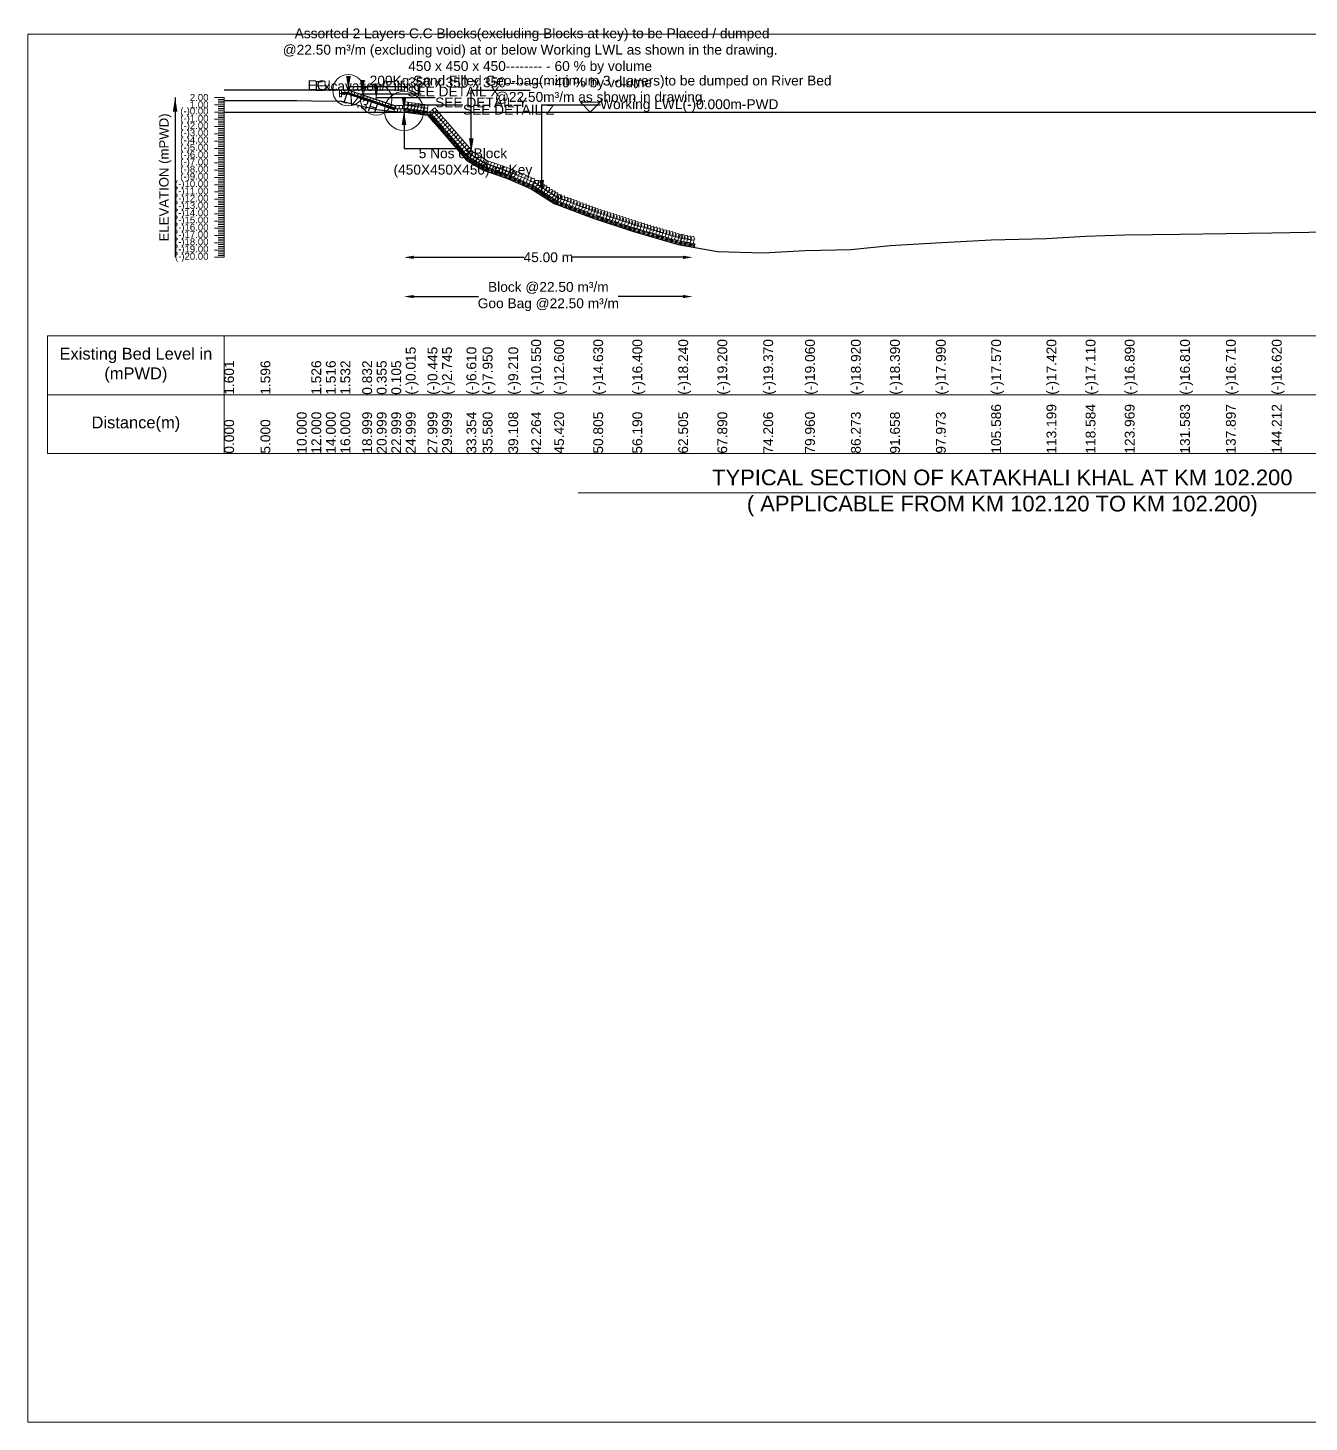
# Model space of a CAD drawing. Header units: inches. Extents: x 89000 to 845000, y -7071 to 31.
# Drawn here: x 640000 to 646526, y -7071 to 31 of the extents above; entities that cross this region are included whole.
import ezdxf

# ---------------------------------------------------------------- set-up
doc = ezdxf.new("R2010")
doc.units = ezdxf.units.IN
doc.header["$LTSCALE"] = 7
doc.header["$MEASUREMENT"] = 0
for name, color, linetype, lineweight in [('Cross section Data Border', 7, 'Continuous', 9), ('Cross Section Labels', 7, 'Continuous', 9), ('Existing_Bed_Level for Xsection', 7, 'Continuous', 25), ('Long Section Labels', 7, 'Continuous', 9)]:
    doc.layers.add(name, color=color, linetype=linetype, lineweight=lineweight)
doc.styles.get("Standard").update_dxf_attribs({"font": 'arial.ttf'})
doc.dimstyles.new('Appron Lebeling Style', dxfattribs={"dimtxt": 50, "dimasz": 50, "dimexe": 0.18, "dimexo": 0.0625, "dimgap": 0.09, "dimtad": 0, "dimtih": 1, "dimtoh": 1, "dimdec": 4, "dimzin": 0, "dimdsep": 46, "dimtxsty": 'Standard', "dimcen": 0.09, "dimse1": 1, "dimse2": 1, "dimadec": 0, "dimazin": 0, "dimtfac": 1, "dimtdec": 4, "dimtofl": 0, "dimtmove": 0, "dimatfit": 3, "dimfxl": 1, "dimtolj": 1, "dimtzin": 0, "dimarcsym": 0})
doc.dimstyles.get("Standard").update_dxf_attribs({"dimtxt": 0.18, "dimasz": 0.18, "dimexe": 0.18, "dimexo": 0.0625, "dimgap": 0.09, "dimtad": 0, "dimtih": 1, "dimtoh": 1, "dimdec": 4, "dimzin": 0, "dimdsep": 46, "dimtxsty": 'Standard', "dimcen": 0.09, "dimadec": 0, "dimazin": 0, "dimtfac": 1, "dimtdec": 4, "dimtofl": 0, "dimtmove": 0, "dimatfit": 3, "dimfxl": 1, "dimtolj": 1, "dimtzin": 0, "dimarcsym": 0})

# ---------------------------------------------------------------- blocks, each defined once
blk = doc.blocks.new('*D333')
at = {"layer": 'Cross Section Labels', "color": 0, "lineweight": -2, "transparency": 16777216}
for p, q in [((641965.7, -1137.3), (642527.3, -1137.3)), ((643336.1, -1137.3), (642774.5, -1137.3))]:
    blk.add_line(p, q, dxfattribs=at)
at = {"layer": 'Cross Section Labels', "color": 0, "transparency": 16777216}
for points in [[(641965.7, -1129), (641965.7, -1145.6), (641915.7, -1137.3)], [(643336.1, -1129), (643336.1, -1145.6), (643386.1, -1137.3)]]:
    blk.add_solid(points, dxfattribs=at)
at = {"layer": 'Defpoints', "color": 0, "transparency": 16777216}
for p in [(641915.7, -397.3), (643386.1, -1085.3), (643386.1, -1137.3)]:
    blk.add_point(p, dxfattribs=at)
at = {"layer": 'Cross Section Labels', "color": 0, "transparency": 16777216, "insert": (642650.9, -1137.3), "char_height": 50, "attachment_point": 5}
blk.add_mtext('\\A1;45.00 m', dxfattribs=at)
blk = doc.blocks.new('*D334')
at = {"layer": 'Cross Section Labels', "color": 0, "lineweight": -2, "transparency": 16777216}
for p, q in [((641965.7, -1337.3), (642295.3, -1337.3)), ((643336.1, -1337.3), (643006.5, -1337.3))]:
    blk.add_line(p, q, dxfattribs=at)
at = {"layer": 'Cross Section Labels', "color": 0, "transparency": 16777216}
for points in [[(641965.7, -1329), (641965.7, -1345.6), (641915.7, -1337.3)], [(643336.1, -1329), (643336.1, -1345.6), (643386.1, -1337.3)]]:
    blk.add_solid(points, dxfattribs=at)
at = {"layer": 'Defpoints', "color": 0, "transparency": 16777216}
for p in [(641915.7, -397.3), (643386.1, -1085.3), (643386.1, -1337.3)]:
    blk.add_point(p, dxfattribs=at)
at = {"layer": 'Cross Section Labels', "color": 0, "transparency": 16777216, "insert": (642650.9, -1337.3), "char_height": 50, "attachment_point": 5}
blk.add_mtext('\\A1;Block @22.50 m³/m ^JGoo Bag @22.50 m³/m ', dxfattribs=at)

msp = doc.modelspace()

# ---------------------------------------------------------------- linework, layer by layer
at = {"layer": 'Cross section Data Border'}
msp.add_lwpolyline([(640100, -1537.31), (649026.0737, -1537.31), (649026.0737, -2137.31), (640100, -2137.31)], close=True, dxfattribs=at)
for points in [[(641000, -1537.31), (641000, -2137.31)], [(640100, -1837.31), (649026.0737, -1837.31)]]:
    msp.add_lwpolyline(points, dxfattribs=at)
at = {"layer": 'Cross Section Labels'}
for points in [[(640000, 0), (650000, 0), (650000, -7071), (640000, -7071)], [(642864.72498, -397.31), (642914.72498, -347.31), (642814.72498, -347.31)]]:
    msp.add_lwpolyline(points, close=True, dxfattribs=at)
msp.add_lwpolyline([(642803.03685, -2337.31), (644963.03685, -2337.31), (647123.03685, -2337.31)], dxfattribs=at)
for centre, radius in [((641632.67498, -286.31), 80), ((641774.19998, -333.485), 80), ((641915.72498, -391.76), 100)]:
    msp.add_circle(centre, radius, dxfattribs=at)
at = {"layer": 'Existing_Bed_Level for Xsection'}
for points in [[(641915.72498, -286.31), (641000, -286.31)], [(641000, -338.073), (641184.99495, -338.258), (641369.98989, -338.258), (641443.98787, -340.848), (641517.98585, -341.218), (641591.98383, -340.626), (641702.98079, -366.526), (641776.97877, -384.175), (641850.97675, -393.425), (641924.97473, -397.865), (642035.9717, -413.775), (642109.96967, -498.875), (642234.09491, -641.88), (642316.45034, -691.46), (642447.01045, -738.08), (642563.75679, -787.66), (642680.53901, -863.51), (642879.79007, -938.62), (643079.04113, -1004.11), (643312.67987, -1072.19), (643511.92824, -1107.71), (643745.62773, -1114), (643958.50479, -1102.53), (644192.10381, -1097.35), (644391.35461, -1077.74), (644625.00679, -1062.94), (644906.67465, -1047.4), (645188.35808, -1041.85), (645387.609, -1030.38), (645586.85994, -1022.24), (645868.55632, -1019.28), (646102.17648, -1015.58), (646335.83067, -1012.25), (646617.49922, -1006.7)], [(641874.09998, -366.785), (641634.38383, -286.87962), (641632.67498, -286.31), (641630.8737, -286.31), (641597.5737, -286.31)], [(641597.5737, -297.41), (641630.8737, -297.41), (641874.09998, -378.48543)], [(641597.5737, -301.11), (641630.27327, -301.11), (641868.92327, -380.66)], [(641597.5737, -304.81), (641629.67284, -304.81), (641865.77498, -383.51071)], [(641000, -397.31), (648926.0737, -397.31)]]:
    msp.add_lwpolyline(points, dxfattribs=at)
at = {"layer": 'Long Section Labels'}
for points in [[(641000, -323.31), (640950, -323.31)], [(641000, -332.56), (640970, -332.56)], [(641000, -341.81), (640970, -341.81)], [(641000, -351.06), (640970, -351.06)], [(641000, -1137.31), (641000, -1100.31), (641000, -1063.31), (641000, -1026.31), (641000, -989.31), (641000, -952.31), (641000, -915.31), (641000, -878.31), (641000, -841.31), (641000, -804.31), (641000, -767.31), (641000, -730.31), (641000, -693.31), (641000, -656.31), (641000, -619.31), (641000, -582.31), (641000, -545.31), (641000, -508.31), (641000, -471.31), (641000, -434.31), (641000, -397.31), (641000, -360.31), (641000, -323.31)], [(641000, -360.31), (640950, -360.31)], [(641000, -397.31), (640950, -397.31)], [(641000, -369.56), (640970, -369.56)], [(641000, -378.81), (640970, -378.81)], [(641000, -388.06), (640970, -388.06)], [(641000, -406.56), (640970, -406.56)], [(641000, -415.81), (640970, -415.81)], [(641000, -425.06), (640970, -425.06)], [(641000, -434.31), (640950, -434.31)], [(641000, -471.31), (640950, -471.31)], [(641000, -443.56), (640970, -443.56)], [(641000, -452.81), (640970, -452.81)], [(641000, -462.06), (640970, -462.06)], [(641000, -480.56), (640970, -480.56)], [(641000, -489.81), (640970, -489.81)], [(641000, -508.31), (640950, -508.31)], [(641000, -545.31), (640950, -545.31)], [(641000, -499.06), (640970, -499.06)], [(641000, -517.56), (640970, -517.56)], [(641000, -526.81), (640970, -526.81)], [(641000, -536.06), (640970, -536.06)], [(641000, -554.56), (640970, -554.56)], [(641000, -563.81), (640970, -563.81)], [(641000, -582.31), (640950, -582.31)], [(641000, -619.31), (640950, -619.31)], [(641000, -573.06), (640970, -573.06)], [(641000, -591.56), (640970, -591.56)], [(641000, -600.81), (640970, -600.81)], [(641000, -610.06), (640970, -610.06)], [(641000, -628.56), (640970, -628.56)], [(641000, -637.81), (640970, -637.81)], [(641000, -656.31), (640950, -656.31)], [(641000, -693.31), (640950, -693.31)], [(641000, -647.06), (640970, -647.06)], [(641000, -665.56), (640970, -665.56)], [(641000, -674.81), (640970, -674.81)], [(641000, -684.06), (640970, -684.06)], [(641000, -702.56), (640970, -702.56)], [(641000, -730.31), (640950, -730.31)], [(641000, -767.31), (640950, -767.31)], [(641000, -711.81), (640970, -711.81)], [(641000, -721.06), (640970, -721.06)], [(641000, -739.56), (640970, -739.56)], [(641000, -748.81), (640970, -748.81)], [(641000, -758.06), (640970, -758.06)], [(641000, -776.56), (640970, -776.56)], [(641000, -804.31), (640950, -804.31)], [(641000, -841.31), (640950, -841.31)], [(641000, -785.81), (640970, -785.81)], [(641000, -795.06), (640970, -795.06)], [(641000, -813.56), (640970, -813.56)], [(641000, -822.81), (640970, -822.81)], [(641000, -832.06), (640970, -832.06)], [(641000, -850.56), (640970, -850.56)], [(641000, -878.31), (640950, -878.31)], [(641000, -915.31), (640950, -915.31)], [(641000, -859.81), (640970, -859.81)], [(641000, -869.06), (640970, -869.06)], [(641000, -887.56), (640970, -887.56)], [(641000, -896.81), (640970, -896.81)], [(641000, -906.06), (640970, -906.06)], [(641000, -952.31), (640950, -952.31)], [(641000, -989.31), (640950, -989.31)], [(641000, -924.56), (640970, -924.56)], [(641000, -933.81), (640970, -933.81)], [(641000, -943.06), (640970, -943.06)], [(641000, -961.56), (640970, -961.56)], [(641000, -970.81), (640970, -970.81)], [(641000, -980.06), (640970, -980.06)], [(641000, -1026.31), (640950, -1026.31)], [(641000, -1063.31), (640950, -1063.31)], [(641000, -998.56), (640970, -998.56)], [(641000, -1007.81), (640970, -1007.81)], [(641000, -1017.06), (640970, -1017.06)], [(641000, -1035.56), (640970, -1035.56)], [(641000, -1044.81), (640970, -1044.81)], [(641000, -1054.06), (640970, -1054.06)], [(641000, -1100.31), (640950, -1100.31)], [(641000, -1072.56), (640970, -1072.56)], [(641000, -1081.81), (640970, -1081.81)], [(641000, -1091.06), (640970, -1091.06)], [(641000, -1109.56), (640970, -1109.56)], [(641000, -1118.81), (640970, -1118.81)], [(641000, -1128.06), (640970, -1128.06)], [(641000, -1137.31), (640950, -1137.31)]]:
    msp.add_lwpolyline(points, dxfattribs=at)
for points in [[(641597.5737, -286.31), (641586.4737, -286.31), (641586.4737, -302.96), (641597.5737, -302.96)], [(641597.5737, -302.96), (641586.4737, -302.96), (641586.4737, -319.61), (641597.5737, -319.61)], [(641614.2237, -286.31), (641597.5737, -286.31), (641597.5737, -297.41), (641614.2237, -297.41)], [(641630.8737, -286.31), (641614.2237, -286.31), (641614.2237, -297.41), (641630.8737, -297.41)], [(641650.1794, -292.14481), (641634.38383, -286.87962), (641630.8737, -297.41), (641646.66928, -302.67519)], [(641665.97498, -297.41), (641650.1794, -292.14481), (641646.66928, -302.67519), (641662.46485, -307.94038)], [(641681.77056, -302.67519), (641665.97498, -297.41), (641662.46485, -307.94038), (641678.26043, -313.20558)], [(641697.56614, -307.94038), (641681.77056, -302.67519), (641678.26043, -313.20558), (641694.05601, -318.47077)], [(641713.36171, -313.20558), (641697.56614, -307.94038), (641694.05601, -318.47077), (641709.85158, -323.73596)], [(641729.15729, -318.47077), (641713.36171, -313.20558), (641709.85158, -323.73596), (641725.64716, -329.00115)], [(641744.95287, -323.73596), (641729.15729, -318.47077), (641725.64716, -329.00115), (641741.44274, -334.26635)], [(641760.74844, -329.00115), (641744.95287, -323.73596), (641741.44274, -334.26635), (641757.23831, -339.53154)], [(641776.54402, -334.26635), (641760.74844, -329.00115), (641757.23831, -339.53154), (641773.03389, -344.79673)], [(641792.3396, -339.53154), (641776.54402, -334.26635), (641773.03389, -344.79673), (641788.82947, -350.06192)], [(641808.13517, -344.79673), (641792.3396, -339.53154), (641788.82947, -350.06192), (641804.62505, -355.32712)], [(641823.93075, -350.06192), (641808.13517, -344.79673), (641804.62505, -355.32712), (641820.42062, -360.59231)], [(641839.72633, -355.32712), (641823.93075, -350.06192), (641820.42062, -360.59231), (641836.2162, -365.8575)], [(641935.46976, -346.23089), (641918.84965, -345.23366), (641917.85241, -361.85377), (641934.47252, -362.851)], [(641956.16744, -349.63287), (641939.68589, -347.27045), (641937.32347, -363.752), (641953.80502, -366.11442)], [(641972.64899, -351.99529), (641956.16744, -349.63287), (641953.80502, -366.11442), (641970.28657, -368.47684)], [(641989.13054, -354.35771), (641972.64899, -351.99529), (641970.28657, -368.47684), (641986.76812, -370.83926)], [(642005.61209, -356.72013), (641989.13054, -354.35771), (641986.76812, -370.83926), (642003.24967, -373.20168)], [(641855.5219, -360.59231), (641839.72633, -355.32712), (641836.2162, -365.8575), (641852.01178, -371.12269)], [(641871.31748, -365.8575), (641855.5219, -360.59231), (641852.01178, -371.12269), (641867.80735, -376.38788)], [(641882.42498, -380.66), (641865.77498, -380.66), (641865.77498, -397.31), (641882.42498, -397.31)], [(641890.74998, -364.01), (641874.09998, -364.01), (641874.09998, -380.66), (641890.74998, -380.66)], [(641899.07498, -380.66), (641882.42498, -380.66), (641882.42498, -397.31), (641899.07498, -397.31)], [(641907.39998, -364.01), (641890.74998, -364.01), (641890.74998, -380.66), (641907.39998, -380.66)], [(641915.72498, -380.66), (641899.07498, -380.66), (641899.07498, -397.31), (641915.72498, -397.31)], [(641936.19518, -365.39913), (641920.40055, -360.13111), (641915.13252, -375.92574), (641930.92716, -381.19377)], [(641955.31201, -368.79575), (641940.0048, -362.24502), (641933.45407, -377.55222), (641948.76127, -384.10295)], [(641971.79355, -371.15817), (641956.48635, -364.60744), (641949.93562, -379.91464), (641965.24282, -386.46537)], [(641988.2751, -373.52059), (641972.9679, -366.96986), (641966.41717, -382.27706), (641981.72437, -388.82779)], [(642004.75665, -375.88301), (641989.44945, -369.33228), (641982.89872, -384.63948), (641998.20592, -391.19021)], [(642021.2382, -378.24543), (642005.931, -371.6947), (641999.38027, -387.0019), (642014.68747, -393.55263)], [(642022.09364, -359.08255), (642005.61209, -356.72013), (642003.24967, -373.20168), (642019.73122, -375.5641)], [(642037.71975, -380.60785), (642022.41255, -374.05712), (642015.86182, -389.36432), (642031.16902, -395.91505)], [(642038.57519, -361.44497), (642022.09364, -359.08255), (642019.73122, -375.5641), (642036.21277, -377.92652)], [(642069.90675, -402.38808), (642062.6087, -387.42275), (642047.64338, -394.7208), (642054.94142, -409.68613)], [(642080.83196, -414.95241), (642073.53391, -399.98708), (642058.56858, -407.28513), (642065.86663, -422.25046)], [(642083.08416, -388.4488), (642072.15896, -375.88447), (642059.59463, -386.80967), (642070.51983, -399.374)], [(642091.75716, -427.51674), (642084.45911, -412.55141), (642069.49379, -419.84946), (642076.79184, -434.81479)], [(642094.00937, -401.01313), (642083.08416, -388.4488), (642070.51983, -399.374), (642081.44504, -411.93833)], [(642102.68237, -440.08107), (642095.38432, -425.11574), (642080.41899, -432.41379), (642087.71704, -447.37912)], [(642104.93457, -413.57746), (642094.00937, -401.01313), (642081.44504, -411.93833), (642092.37024, -424.50266)], [(642115.85978, -426.14179), (642104.93457, -413.57746), (642092.37024, -424.50266), (642103.29545, -437.06699)], [(642126.78498, -438.70612), (642115.85978, -426.14179), (642103.29545, -437.06699), (642114.22065, -449.63132)], [(642113.60757, -452.6454), (642106.30952, -437.68007), (642091.3442, -444.97812), (642098.64225, -459.94345)], [(642124.53278, -465.20973), (642117.23473, -450.2444), (642102.2694, -457.54245), (642109.56745, -472.50778)], [(642135.45798, -477.77406), (642128.15994, -462.80873), (642113.19461, -470.10678), (642120.49266, -485.07211)], [(642137.71019, -451.27045), (642126.78498, -438.70612), (642114.22065, -449.63132), (642125.14586, -462.19565)], [(642146.39078, -490.37083), (642139.10607, -475.39901), (642124.13424, -482.68372), (642131.41896, -497.65555)], [(642148.63539, -463.83478), (642137.71019, -451.27045), (642125.14586, -462.19565), (642136.07106, -474.75998)], [(642157.30479, -502.94489), (642150.02008, -487.97307), (642135.04825, -495.25778), (642142.33297, -510.2296)], [(642159.5806, -476.44329), (642148.66659, -463.86924), (642136.09254, -474.78324), (642147.00655, -487.3573)], [(642170.49461, -489.01735), (642159.5806, -476.44329), (642147.00655, -487.3573), (642157.92055, -499.93136)], [(642181.40862, -501.59141), (642170.49461, -489.01735), (642157.92055, -499.93136), (642168.83456, -512.50542)], [(642168.2188, -515.51895), (642160.93408, -500.54712), (642145.96226, -507.83184), (642153.24698, -522.80366)], [(642179.13281, -528.093), (642171.84809, -513.12118), (642156.87627, -520.4059), (642164.16098, -535.37772)], [(642190.04681, -540.66706), (642182.7621, -525.69524), (642167.79028, -532.97995), (642175.07499, -547.95177)], [(642192.32263, -514.16547), (642181.40862, -501.59141), (642168.83456, -512.50542), (642179.74857, -525.07947)], [(642200.96082, -553.24112), (642193.67611, -538.2693), (642178.70429, -545.55401), (642185.989, -560.52583)], [(642203.23664, -526.73952), (642192.32263, -514.16547), (642179.74857, -525.07947), (642190.66258, -537.65353)], [(642211.87483, -565.81518), (642204.59012, -550.84335), (642189.6183, -558.12807), (642196.90301, -573.09989)], [(642214.15065, -539.31358), (642203.23664, -526.73952), (642190.66258, -537.65353), (642201.57659, -550.22759)], [(642222.78884, -578.38923), (642215.50413, -563.41741), (642200.5323, -570.70212), (642207.81702, -585.67395)], [(642225.06465, -551.88764), (642214.15065, -539.31358), (642201.57659, -550.22759), (642212.4906, -562.80165)], [(642235.97866, -564.46169), (642225.06465, -551.88764), (642212.4906, -562.80165), (642223.40461, -575.3757)], [(642246.89267, -577.03575), (642235.97866, -564.46169), (642223.40461, -575.3757), (642234.31861, -587.94976)], [(642233.70285, -590.96329), (642226.41813, -575.99147), (642211.44631, -583.27618), (642218.73103, -598.248)], [(642244.61686, -603.53735), (642237.33214, -588.56553), (642222.36032, -595.85024), (642229.64504, -610.82206)], [(642255.53087, -616.1114), (642248.24615, -601.13958), (642233.27433, -608.4243), (642240.55904, -623.39612)], [(642257.80668, -589.60981), (642246.89267, -577.03575), (642234.31861, -587.94976), (642245.23262, -600.52382)], [(642260.78668, -619.33747), (642249.23326, -607.34826), (642237.24405, -618.90168), (642248.79747, -630.89088)], [(642268.72069, -602.18387), (642257.80668, -589.60981), (642245.23262, -600.52382), (642256.14663, -613.09788)], [(642269.02898, -602.01661), (642254.76448, -593.42903), (642246.1769, -607.69353), (642260.4414, -616.28111)], [(642275.05118, -627.92505), (642263.49776, -615.93584), (642251.50855, -627.48926), (642263.06197, -639.47846)], [(642283.29348, -610.60419), (642269.02898, -602.01661), (642260.4414, -616.28111), (642274.7059, -624.86869)], [(642289.31568, -636.51263), (642277.76226, -624.52342), (642265.77305, -636.07684), (642277.32647, -648.06604)], [(642297.55798, -619.19177), (642283.29348, -610.60419), (642274.7059, -624.86869), (642288.9704, -633.45627)], [(642303.58018, -645.10021), (642292.02676, -633.111), (642280.03755, -644.66442), (642291.59097, -656.65362)], [(642311.82248, -627.77935), (642297.55798, -619.19177), (642288.9704, -633.45627), (642303.2349, -642.04385)], [(642326.08699, -636.36693), (642311.82248, -627.77935), (642303.2349, -642.04385), (642317.4994, -650.63143)], [(642340.35149, -644.95451), (642326.08699, -636.36693), (642317.4994, -650.63143), (642331.7639, -659.21901)], [(642317.84468, -653.68779), (642306.29126, -641.69858), (642294.30205, -653.252), (642305.85547, -665.2412)], [(642332.10918, -662.27537), (642320.55576, -650.28616), (642308.56655, -661.83958), (642320.11997, -673.82879)], [(642341.71285, -665.3554), (642328.01786, -655.88598), (642318.54845, -669.58097), (642332.24343, -679.05039)], [(642346.36944, -646.74723), (642330.68911, -641.14815), (642325.09002, -656.82848), (642340.77035, -662.42756)], [(642357.39318, -670.95448), (642343.69819, -661.48507), (642334.22878, -675.18006), (642347.92376, -684.64947)], [(642362.04977, -652.34632), (642346.36944, -646.74723), (642340.77035, -662.42756), (642356.45068, -668.02665)], [(642373.07351, -676.55357), (642359.37852, -667.08415), (642349.90911, -680.77914), (642363.60409, -690.24855)], [(642377.7301, -657.9454), (642362.04977, -652.34632), (642356.45068, -668.02665), (642372.13101, -673.62573)], [(642388.75384, -682.15265), (642375.05885, -672.68324), (642365.58944, -686.37822), (642379.28442, -695.84764)], [(642393.41043, -663.54448), (642377.7301, -657.9454), (642372.13101, -673.62573), (642387.81134, -679.22481)], [(642404.43417, -687.75174), (642390.73918, -678.28232), (642381.26977, -691.97731), (642394.96475, -701.44672)], [(642409.09076, -669.14357), (642393.41043, -663.54448), (642387.81134, -679.22481), (642403.49168, -684.8239)], [(642420.1145, -693.35082), (642406.41951, -683.8814), (642396.9501, -697.57639), (642410.64508, -707.04581)], [(642424.77109, -674.74265), (642409.09076, -669.14357), (642403.49168, -684.8239), (642419.17201, -690.42298)], [(642435.79483, -698.9499), (642422.09984, -689.48049), (642412.63043, -703.17548), (642426.32541, -712.64489)], [(642440.45142, -680.34174), (642424.77109, -674.74265), (642419.17201, -690.42298), (642434.85234, -696.02207)], [(642451.47516, -704.54899), (642437.78017, -695.07957), (642428.31076, -708.77456), (642442.00574, -718.24397)], [(642456.13175, -685.94082), (642440.45142, -680.34174), (642434.85234, -696.02207), (642450.53267, -701.62115)], [(642467.15549, -710.14807), (642453.4605, -700.67866), (642443.99109, -714.37364), (642457.68608, -723.84306)], [(642471.81208, -691.5399), (642456.13175, -685.94082), (642450.53267, -701.62115), (642466.213, -707.22023)], [(642484.083, -717.88496), (642470.96647, -707.62927), (642460.71078, -720.7458), (642473.8273, -731.00149)], [(642489.82205, -699.58166), (642474.49679, -693.0733), (642467.98843, -708.39857), (642483.3137, -714.90693)], [(642505.14732, -706.09002), (642489.82205, -699.58166), (642483.3137, -714.90693), (642498.63896, -721.41528)], [(642520.47259, -712.59837), (642505.14732, -706.09002), (642498.63896, -721.41528), (642513.96423, -727.92364)], [(642498.63896, -721.41528), (642483.3137, -714.90693), (642476.80534, -730.23219), (642492.13061, -736.74055)], [(642513.96423, -727.92364), (642498.63896, -721.41528), (642492.13061, -736.74055), (642507.45588, -743.2489)], [(642529.2895, -734.43199), (642513.96423, -727.92364), (642507.45588, -743.2489), (642522.78114, -749.75726)], [(642535.79785, -719.10673), (642520.47259, -712.59837), (642513.96423, -727.92364), (642529.2895, -734.43199)], [(642544.61477, -740.94035), (642529.2895, -734.43199), (642522.78114, -749.75726), (642538.10641, -756.26562)], [(642551.12312, -725.61508), (642535.79785, -719.10673), (642529.2895, -734.43199), (642544.61477, -740.94035)], [(642559.94003, -747.4487), (642544.61477, -740.94035), (642538.10641, -756.26562), (642553.43168, -762.77397)], [(642566.44839, -732.12344), (642551.12312, -725.61508), (642544.61477, -740.94035), (642559.94003, -747.4487)], [(642575.2653, -753.95706), (642559.94003, -747.4487), (642553.43168, -762.77397), (642568.75694, -769.28233)], [(642578.1124, -733.76835), (642561.58495, -735.78469), (642563.60128, -752.31215), (642580.12874, -750.29581)], [(642594.90275, -765.53476), (642580.93947, -756.46562), (642571.87033, -770.4289), (642585.83361, -779.49804)], [(642601.21019, -746.14646), (642584.58359, -745.26404), (642583.70117, -761.89064), (642600.32777, -762.77306)], [(642608.86603, -774.60391), (642594.90275, -765.53476), (642585.83361, -779.49804), (642599.79688, -788.56718)], [(642615.17347, -755.21561), (642598.54687, -754.33318), (642597.66445, -770.95978), (642614.29105, -771.84221)], [(642622.82931, -783.67305), (642608.86603, -774.60391), (642599.79688, -788.56718), (642613.76016, -797.63633)], [(642629.13675, -764.28475), (642612.51015, -763.40233), (642611.62773, -780.02893), (642628.25433, -780.91135)], [(642643.10003, -773.35389), (642626.47343, -772.47147), (642625.591, -789.09807), (642642.2176, -789.98049)], [(642636.79258, -792.74219), (642622.82931, -783.67305), (642613.76016, -797.63633), (642627.72344, -806.70547)], [(642650.75586, -801.81133), (642636.79258, -792.74219), (642627.72344, -806.70547), (642641.68672, -815.77461)], [(642657.06331, -782.42304), (642640.43671, -781.54061), (642639.55428, -798.16721), (642656.18088, -799.04964)], [(642664.71914, -810.88048), (642650.75586, -801.81133), (642641.68672, -815.77461), (642655.65, -824.84376)], [(642671.02659, -791.49218), (642654.39999, -790.60975), (642653.51756, -807.23635), (642670.14416, -808.11878)], [(642678.68242, -819.94962), (642664.71914, -810.88048), (642655.65, -824.84376), (642669.61328, -833.9129)], [(642684.98986, -800.56132), (642668.36326, -799.6789), (642667.48084, -816.3055), (642684.10744, -817.18792)], [(642692.6457, -829.01876), (642678.68242, -819.94962), (642669.61328, -833.9129), (642683.57655, -842.98204)], [(642698.95314, -809.63047), (642682.32654, -808.74804), (642681.44412, -825.37464), (642698.07072, -826.25707)], [(642706.60898, -838.08791), (642692.6457, -829.01876), (642683.57655, -842.98204), (642697.53983, -852.05119)], [(642716.14859, -838.97355), (642700.56878, -833.10056), (642694.69579, -848.68037), (642710.2756, -854.55336)], [(642712.91642, -818.69961), (642696.28982, -817.81718), (642695.4074, -834.44378), (642712.034, -835.32621)], [(642718.16353, -818.68488), (642701.73291, -821.37879), (642704.42682, -837.80941), (642720.85744, -835.1155)], [(642731.7284, -844.84654), (642716.14859, -838.97355), (642710.2756, -854.55336), (642725.85541, -860.42635)], [(642733.74335, -824.55787), (642717.31272, -827.25178), (642720.00663, -843.6824), (642736.43725, -840.98849)], [(642747.30821, -850.71953), (642731.7284, -844.84654), (642725.85541, -860.42635), (642741.43522, -866.29934)], [(642749.32316, -830.43086), (642732.89253, -833.12477), (642735.58644, -849.55539), (642752.01706, -846.86148)], [(642762.88802, -856.59252), (642747.30821, -850.71953), (642741.43522, -866.29934), (642757.01503, -872.17233)], [(642764.90297, -836.30385), (642748.47234, -838.99776), (642751.16625, -855.42838), (642767.59687, -852.73447)], [(642780.48278, -842.17684), (642764.05215, -844.87075), (642766.74606, -861.30137), (642783.17668, -858.60746)], [(642796.06259, -848.04983), (642779.63196, -850.74374), (642782.32587, -867.17436), (642798.75649, -864.48045)], [(642778.46783, -862.46551), (642762.88802, -856.59252), (642757.01503, -872.17233), (642772.59484, -878.04532)], [(642794.04764, -868.3385), (642778.46783, -862.46551), (642772.59484, -878.04532), (642788.17465, -883.91831)], [(642809.62745, -874.21149), (642794.04764, -868.3385), (642788.17465, -883.91831), (642803.75446, -889.7913)], [(642811.6424, -853.92282), (642795.21177, -856.61673), (642797.90568, -873.04735), (642814.3363, -870.35344)], [(642825.20726, -880.08448), (642809.62745, -874.21149), (642803.75446, -889.7913), (642819.33427, -895.66429)], [(642827.22221, -859.79581), (642810.79158, -862.48972), (642813.48549, -878.92034), (642829.91611, -876.22644)], [(642840.78707, -885.95747), (642825.20726, -880.08448), (642819.33427, -895.66429), (642834.91408, -901.53728)], [(642842.80202, -865.6688), (642826.37139, -868.36271), (642829.0653, -884.79333), (642845.49592, -882.09943)], [(642856.36688, -891.83046), (642840.78707, -885.95747), (642834.91408, -901.53728), (642850.49389, -907.41027)], [(642858.38183, -871.54179), (642841.9512, -874.2357), (642844.64511, -890.66632), (642861.07573, -887.97242)], [(642871.94669, -897.70345), (642856.36688, -891.83046), (642850.49389, -907.41027), (642866.0737, -913.28326)], [(642873.96164, -877.41478), (642857.53101, -880.10869), (642860.22492, -896.53931), (642876.65554, -893.84541)], [(642887.5265, -903.57644), (642871.94669, -897.70345), (642866.0737, -913.28326), (642881.65351, -919.15625)], [(642889.54145, -883.28777), (642873.11082, -885.98168), (642875.80473, -902.41231), (642892.23535, -899.7184)], [(642901.83286, -908.47561), (642886.01535, -903.27669), (642880.81643, -919.09421), (642896.63395, -924.29312)], [(642902.97519, -888.11916), (642886.67533, -891.51576), (642890.07193, -907.81563), (642906.3718, -904.41902)], [(642917.65038, -913.67452), (642901.83286, -908.47561), (642896.63395, -924.29312), (642912.45146, -929.49204)], [(642918.79271, -893.31807), (642902.49284, -896.71468), (642905.88945, -913.01454), (642922.18931, -909.61793)], [(642933.46789, -918.87343), (642917.65038, -913.67452), (642912.45146, -929.49204), (642928.26898, -934.69095)], [(642934.61022, -898.51698), (642918.31036, -901.91359), (642921.70696, -918.21345), (642938.00683, -914.81685)], [(642949.28541, -924.07235), (642933.46789, -918.87343), (642928.26898, -934.69095), (642944.0865, -939.88986)], [(642950.42774, -903.7159), (642934.12787, -907.1125), (642937.52448, -923.41237), (642953.82434, -920.01576)], [(642966.24525, -908.91481), (642949.94539, -912.31142), (642953.34199, -928.61128), (642969.64186, -925.21467)], [(642982.06277, -914.11372), (642965.7629, -917.51033), (642969.15951, -933.8102), (642985.45937, -930.41359)], [(642997.88028, -919.31264), (642981.58042, -922.70925), (642984.97703, -939.00911), (643001.27689, -935.6125)], [(642965.10292, -929.27126), (642949.28541, -924.07235), (642944.0865, -939.88986), (642959.90401, -945.08878)], [(642980.92044, -934.47017), (642965.10292, -929.27126), (642959.90401, -945.08878), (642975.72153, -950.28769)], [(642996.73796, -939.66909), (642980.92044, -934.47017), (642975.72153, -950.28769), (642991.53904, -955.4866)], [(643012.55547, -944.868), (642996.73796, -939.66909), (642991.53904, -955.4866), (643007.35656, -960.68552)], [(643013.6978, -924.51155), (642997.39793, -927.90816), (643000.79454, -944.20802), (643017.09441, -940.81142)], [(643028.37299, -950.06692), (643012.55547, -944.868), (643007.35656, -960.68552), (643023.17407, -965.88443)], [(643029.51531, -929.71047), (643013.21545, -933.10707), (643016.61206, -949.40694), (643032.91192, -946.01033)], [(643044.1905, -955.26583), (643028.37299, -950.06692), (643023.17407, -965.88443), (643038.99159, -971.08335)], [(643045.33283, -934.90938), (643029.03297, -938.30599), (643032.42957, -954.60585), (643048.72944, -951.20924)], [(643060.00802, -960.46474), (643044.1905, -955.26583), (643038.99159, -971.08335), (643054.8091, -976.28226)], [(643061.15034, -940.10829), (643044.85048, -943.5049), (643048.24709, -959.80476), (643064.54695, -956.40816)], [(643075.82553, -965.66366), (643060.00802, -960.46474), (643054.8091, -976.28226), (643070.62662, -981.48117)], [(643076.96786, -945.30721), (643060.668, -948.70381), (643064.0646, -965.00368), (643080.36447, -961.60707)], [(643091.64305, -970.86257), (643075.82553, -965.66366), (643070.62662, -981.48117), (643086.44413, -986.68009)], [(643092.78538, -950.50612), (643076.48551, -953.90273), (643079.88212, -970.20259), (643096.18198, -966.80598)], [(643106.49014, -975.11112), (643090.50495, -970.45319), (643085.84703, -986.43838), (643101.83222, -991.09631)], [(643106.93945, -954.72759), (643090.76454, -958.67662), (643094.71357, -974.85153), (643110.88848, -970.9025)], [(643122.47533, -979.76904), (643106.49014, -975.11112), (643101.83222, -991.09631), (643117.81741, -995.75423)], [(643122.92464, -959.38552), (643106.74973, -963.33455), (643110.69876, -979.50946), (643126.87367, -975.56043)], [(643138.46052, -984.42697), (643122.47533, -979.76904), (643117.81741, -995.75423), (643133.80259, -1000.41216)], [(643138.90983, -964.04344), (643122.73492, -967.99247), (643126.68395, -984.16738), (643142.85886, -980.21835)], [(643154.44571, -989.08489), (643138.46052, -984.42697), (643133.80259, -1000.41216), (643149.78778, -1005.07008)], [(643154.89502, -968.70137), (643138.72011, -972.6504), (643142.66913, -988.8253), (643158.84404, -984.87628)], [(643170.43089, -993.74282), (643154.44571, -989.08489), (643149.78778, -1005.07008), (643165.77297, -1009.728)], [(643170.8802, -973.35929), (643154.70529, -977.30832), (643158.65432, -993.48323), (643174.82923, -989.5342)], [(643186.41608, -998.40074), (643170.43089, -993.74282), (643165.77297, -1009.728), (643181.75816, -1014.38593)], [(643186.86539, -978.01722), (643170.69048, -981.96624), (643174.63951, -998.14115), (643190.81442, -994.19213)], [(643202.85058, -982.67514), (643186.67567, -986.62417), (643190.6247, -1002.79908), (643206.79961, -998.85005)], [(643218.83577, -987.33307), (643202.66086, -991.28209), (643206.60989, -1007.457), (643222.7848, -1003.50797)], [(643234.82096, -991.99099), (643218.64605, -995.94002), (643222.59508, -1012.11493), (643238.76998, -1008.1659)], [(643202.40127, -1003.05867), (643186.41608, -998.40074), (643181.75816, -1014.38593), (643197.74335, -1019.04385)], [(643218.38646, -1007.71659), (643202.40127, -1003.05867), (643197.74335, -1019.04385), (643213.72853, -1023.70178)], [(643234.37165, -1012.37452), (643218.38646, -1007.71659), (643213.72853, -1023.70178), (643229.71372, -1028.3597)], [(643250.35684, -1017.03244), (643234.37165, -1012.37452), (643229.71372, -1028.3597), (643245.69891, -1033.01763)], [(643250.80614, -996.64891), (643234.63123, -1000.59794), (643238.58026, -1016.77285), (643254.75517, -1012.82382)], [(643266.34202, -1021.69036), (643250.35684, -1017.03244), (643245.69891, -1033.01763), (643261.6841, -1037.67555)], [(643266.79133, -1001.30684), (643250.61642, -1005.25587), (643254.56545, -1021.43078), (643270.74036, -1017.48175)], [(643282.32721, -1026.34829), (643266.34202, -1021.69036), (643261.6841, -1037.67555), (643277.66929, -1042.33348)], [(643282.77652, -1005.96476), (643266.60161, -1009.91379), (643270.55064, -1026.0887), (643286.72555, -1022.13967)], [(643298.3124, -1031.00621), (643282.32721, -1026.34829), (643277.66929, -1042.33348), (643293.65447, -1046.9914)], [(643298.76171, -1010.62269), (643282.5868, -1014.57172), (643286.53583, -1030.74663), (643302.71074, -1026.7976)], [(643314.29759, -1035.66414), (643298.3124, -1031.00621), (643293.65447, -1046.9914), (643309.63966, -1051.64933)], [(643314.7469, -1015.28061), (643298.57199, -1019.22964), (643302.52102, -1035.40455), (643318.69592, -1031.45552)], [(643330.28278, -1040.32206), (643314.29759, -1035.66414), (643309.63966, -1051.64933), (643325.62485, -1056.30725)], [(643330.73208, -1019.93854), (643314.55718, -1023.88757), (643318.5062, -1040.06248), (643334.68111, -1036.11345)], [(643343.1662, -1041.5448), (643326.77463, -1038.62267), (643323.8525, -1055.01424), (643340.24408, -1057.93637)], [(643341.43357, -1021.23007), (643325.7736, -1026.88585), (643331.42938, -1042.54582), (643347.08935, -1036.89004)], [(643359.55777, -1044.46692), (643343.1662, -1041.5448), (643340.24408, -1057.93637), (643356.63565, -1060.85849)], [(643357.82515, -1024.1522), (643342.16518, -1029.80797), (643347.82095, -1045.46795), (643363.48092, -1039.81217)], [(643375.94935, -1047.38905), (643359.55777, -1044.46692), (643356.63565, -1060.85849), (643373.02722, -1063.78062)], [(643374.21672, -1027.07432), (643358.55675, -1032.7301), (643364.21253, -1048.39007), (643379.8725, -1042.73429)], [(643392.34092, -1050.31117), (643375.94935, -1047.38905), (643373.02722, -1063.78062), (643389.4188, -1066.70275)], [(643390.60829, -1029.99645), (643374.94832, -1035.65222), (643380.6041, -1051.3122), (643396.26407, -1045.65642)]]:
    msp.add_lwpolyline(points, close=True, dxfattribs=at)
for centre, major_axis in [((641928.43735, -395.18418), (12.18902, -1.74714)), ((641929.32982, -388.95782), (12.18902, -1.74714)), ((641930.22229, -382.73145), (12.18902, -1.74714)), ((641952.81539, -398.67846), (12.18902, -1.74714)), ((641953.70786, -392.4521), (12.18902, -1.74714)), ((641954.60033, -386.22573), (12.18902, -1.74714)), ((641977.19344, -402.17274), (12.18902, -1.74714)), ((641978.08591, -395.94638), (12.18902, -1.74714)), ((641978.97838, -389.72002), (12.18902, -1.74714)), ((642001.57148, -405.66702), (12.18902, -1.74714)), ((642002.46395, -399.44066), (12.18902, -1.74714)), ((642003.35642, -393.2143), (12.18902, -1.74714)), ((642025.94952, -409.16131), (12.18902, -1.74714)), ((642026.84199, -402.93494), (12.18902, -1.74714)), ((642027.73446, -396.70858), (12.18902, -1.74714)), ((642047.56531, -422.31504), (8.0798, -9.29202)), ((642052.31183, -418.18774), (8.0798, -9.29202)), ((642057.05836, -414.06044), (8.0798, -9.29202)), ((642073.21795, -432.64448), (8.0798, -9.29202)), ((642063.7249, -440.89908), (8.0798, -9.29202)), ((642068.47142, -436.77178), (8.0798, -9.29202)), ((642079.88449, -459.48312), (8.0798, -9.29202)), ((642084.63102, -455.35582), (8.0798, -9.29202)), ((642089.37754, -451.22852), (8.0798, -9.29202)), ((642096.04409, -478.06716), (8.0798, -9.29202)), ((642100.79061, -473.93986), (8.0798, -9.29202)), ((642105.53713, -469.81256), (8.0798, -9.29202)), ((642112.20368, -496.6512), (8.0798, -9.29202)), ((642116.9502, -492.5239), (8.0798, -9.29202)), ((642121.69673, -488.3966), (8.0798, -9.29202)), ((642137.84909, -507.00548), (8.07152, -9.29921)), ((642128.34869, -515.25162), (8.07152, -9.29921)), ((642133.09889, -511.12855), (8.07152, -9.29921)), ((642144.49172, -533.85005), (8.07152, -9.29921)), ((642149.24192, -529.72698), (8.07152, -9.29921)), ((642153.99212, -525.60391), (8.07152, -9.29921)), ((642160.63475, -552.44847), (8.07152, -9.29921)), ((642165.38495, -548.3254), (8.07152, -9.29921)), ((642170.13515, -544.20233), (8.07152, -9.29921)), ((642176.77778, -571.0469), (8.07152, -9.29921)), ((642181.52798, -566.92383), (8.07152, -9.29921)), ((642186.27818, -562.80076), (8.07152, -9.29921)), ((642192.92082, -589.64533), (8.07152, -9.29921)), ((642197.67101, -585.52226), (8.07152, -9.29921)), ((642202.42121, -581.39919), (8.07152, -9.29921)), ((642209.06385, -608.24376), (8.07152, -9.29921)), ((642213.81405, -604.12069), (8.07152, -9.29921)), ((642218.56425, -599.99762), (8.07152, -9.29921)), ((642225.20688, -626.84219), (8.07152, -9.29921)), ((642229.95708, -622.71912), (8.07152, -9.29921)), ((642234.70728, -618.59605), (8.07152, -9.29921)), ((642242.09499, -643.0253), (10.54939, -6.35099)), ((642245.33919, -637.63649), (10.54939, -6.35099)), ((642248.58338, -632.24768), (10.54939, -6.35099)), ((642269.68216, -644.94966), (10.54939, -6.35099)), ((642263.19377, -655.72728), (10.54939, -6.35099)), ((642266.43797, -650.33847), (10.54939, -6.35099)), ((642284.29255, -668.42927), (10.54939, -6.35099)), ((642287.53675, -663.04046), (10.54939, -6.35099)), ((642290.78094, -657.65165), (10.54939, -6.35099)), ((642305.39133, -681.13125), (10.54939, -6.35099)), ((642308.63553, -675.74244), (10.54939, -6.35099)), ((642311.87973, -670.35363), (10.54939, -6.35099)), ((642326.76112, -691.80225), (11.59648, -4.14083)), ((642328.87633, -685.87857), (11.59648, -4.14083)), ((642330.99154, -679.95489), (11.59648, -4.14083)), ((642349.95407, -700.08392), (11.59648, -4.14083)), ((642352.06928, -694.16024), (11.59648, -4.14083)), ((642354.18449, -688.23656), (11.59648, -4.14083)), ((642373.14702, -708.36559), (11.59648, -4.14083)), ((642375.26223, -702.44191), (11.59648, -4.14083)), ((642377.37744, -696.51823), (11.59648, -4.14083)), ((642398.45518, -710.72358), (11.59648, -4.14083)), ((642400.57039, -704.79989), (11.59648, -4.14083)), ((642423.76334, -713.08156), (11.59648, -4.14083)), ((642396.33997, -716.64726), (11.59648, -4.14083)), ((642419.53292, -724.92892), (11.59648, -4.14083)), ((642421.64813, -719.00524), (11.59648, -4.14083)), ((642442.72587, -733.21059), (11.59648, -4.14083)), ((642444.84108, -727.28691), (11.59648, -4.14083)), ((642446.95629, -721.36323), (11.59648, -4.14083)), ((642465.68636, -742.59446), (11.33389, -4.81329)), ((642468.14508, -736.80491), (11.33389, -4.81329)), ((642470.60379, -731.01537), (11.33389, -4.81329)), ((642488.35414, -752.22104), (11.33389, -4.81329)), ((642490.81285, -746.43149), (11.33389, -4.81329)), ((642493.27156, -740.64195), (11.33389, -4.81329)), ((642511.02191, -761.84762), (11.33389, -4.81329)), ((642513.48062, -756.05807), (11.33389, -4.81329)), ((642515.93933, -750.26853), (11.33389, -4.81329)), ((642533.68968, -771.4742), (11.33389, -4.81329)), ((642536.14839, -765.68466), (11.33389, -4.81329)), ((642538.60711, -759.89511), (11.33389, -4.81329)), ((642556.35745, -781.10078), (11.33389, -4.81329)), ((642558.81617, -775.31124), (11.33389, -4.81329)), ((642561.27488, -769.52169), (11.33389, -4.81329)), ((642581.68737, -788.05548), (10.32662, -6.70714)), ((642585.11349, -782.78047), (10.32662, -6.70714)), ((642578.26125, -793.3305), (10.32662, -6.70714)), ((642598.91449, -806.74477), (10.32662, -6.70714)), ((642602.34061, -801.46975), (10.32662, -6.70714)), ((642605.76673, -796.19474), (10.32662, -6.70714)), ((642619.56773, -820.15904), (10.32662, -6.70714)), ((642622.99385, -814.88402), (10.32662, -6.70714)), ((642626.41997, -809.60901), (10.32662, -6.70714)), ((642640.22097, -833.57331), (10.32662, -6.70714)), ((642643.64709, -828.29829), (10.32662, -6.70714)), ((642647.07321, -823.02328), (10.32662, -6.70714)), ((642660.87421, -846.98758), (10.32662, -6.70714)), ((642664.30033, -841.71256), (10.32662, -6.70714)), ((642667.72645, -836.43755), (10.32662, -6.70714)), ((642681.52745, -860.40185), (10.32662, -6.70714)), ((642684.95357, -855.12683), (10.32662, -6.70714)), ((642688.37969, -849.85182), (10.32662, -6.70714)), ((642708.32148, -857.17776), (11.52214, -4.3434)), ((642703.88411, -868.94917), (11.52214, -4.3434)), ((642706.1028, -863.06347), (11.52214, -4.3434)), ((642726.92838, -877.63598), (11.52214, -4.3434)), ((642729.14707, -871.75027), (11.52214, -4.3434)), ((642731.36575, -865.86457), (11.52214, -4.3434)), ((642749.97265, -886.32279), (11.52214, -4.3434)), ((642752.19134, -880.43708), (11.52214, -4.3434)), ((642754.41002, -874.55137), (11.52214, -4.3434)), ((642773.01692, -895.00959), (11.52214, -4.3434)), ((642775.23561, -889.12388), (11.52214, -4.3434)), ((642777.45429, -883.23818), (11.52214, -4.3434)), ((642796.06119, -903.6964), (11.52214, -4.3434)), ((642798.27988, -897.81069), (11.52214, -4.3434)), ((642800.49856, -891.92498), (11.52214, -4.3434)), ((642819.10546, -912.3832), (11.52214, -4.3434)), ((642821.32415, -906.4975), (11.52214, -4.3434)), ((642823.54283, -900.61179), (11.52214, -4.3434)), ((642842.14973, -921.07001), (11.52214, -4.3434)), ((642844.36842, -915.1843), (11.52214, -4.3434)), ((642846.5871, -909.29859), (11.52214, -4.3434)), ((642867.41269, -923.87111), (11.52214, -4.3434)), ((642869.63137, -917.9854), (11.52214, -4.3434)), ((642892.15099, -926.13018), (11.69793, -3.84489)), ((642865.194, -929.75681), (11.52214, -4.3434)), ((642888.22292, -938.08119), (11.69793, -3.84489)), ((642890.18695, -932.10569), (11.69793, -3.84489)), ((642911.61878, -945.77096), (11.69793, -3.84489)), ((642913.58282, -939.79546), (11.69793, -3.84489)), ((642915.54685, -933.81995), (11.69793, -3.84489)), ((642935.01465, -953.46074), (11.69793, -3.84489)), ((642936.97868, -947.48523), (11.69793, -3.84489)), ((642938.94271, -941.50972), (11.69793, -3.84489)), ((642958.41051, -961.15051), (11.69793, -3.84489)), ((642960.37454, -955.175), (11.69793, -3.84489)), ((642962.33858, -949.19949), (11.69793, -3.84489)), ((642981.80637, -968.84028), (11.69793, -3.84489)), ((642983.77041, -962.86477), (11.69793, -3.84489)), ((642985.73444, -956.88927), (11.69793, -3.84489)), ((643005.20223, -976.53005), (11.69793, -3.84489)), ((643007.16627, -970.55454), (11.69793, -3.84489)), ((643009.1303, -964.57904), (11.69793, -3.84489)), ((643028.5981, -984.21982), (11.69793, -3.84489)), ((643030.56213, -978.24431), (11.69793, -3.84489)), ((643032.52617, -972.26881), (11.69793, -3.84489)), ((643051.99396, -991.90959), (11.69793, -3.84489)), ((643053.95799, -985.93408), (11.69793, -3.84489)), ((643055.92203, -979.95858), (11.69793, -3.84489)), ((643075.38982, -999.59936), (11.69793, -3.84489)), ((643077.35386, -993.62386), (11.69793, -3.84489)), ((643079.31789, -987.64835), (11.69793, -3.84489)), ((643102.40171, -994.53805), (11.82193, -3.44479)), ((643098.88239, -1006.61575), (11.82193, -3.44479)), ((643100.64205, -1000.5769), (11.82193, -3.44479)), ((643122.52626, -1013.50533), (11.82193, -3.44479)), ((643124.28592, -1007.46649), (11.82193, -3.44479)), ((643126.04558, -1001.42764), (11.82193, -3.44479)), ((643146.17013, -1020.39492), (11.82193, -3.44479)), ((643147.92979, -1014.35607), (11.82193, -3.44479)), ((643149.68945, -1008.31723), (11.82193, -3.44479)), ((643169.814, -1027.28451), (11.82193, -3.44479)), ((643171.57366, -1021.24566), (11.82193, -3.44479)), ((643173.33332, -1015.20681), (11.82193, -3.44479)), ((643193.45787, -1034.1741), (11.82193, -3.44479)), ((643195.21753, -1028.13525), (11.82193, -3.44479)), ((643196.97719, -1022.0964), (11.82193, -3.44479)), ((643217.10174, -1041.06369), (11.82193, -3.44479)), ((643218.8614, -1035.02484), (11.82193, -3.44479)), ((643220.62106, -1028.98599), (11.82193, -3.44479)), ((643240.74561, -1047.95328), (11.82193, -3.44479)), ((643242.50527, -1041.91443), (11.82193, -3.44479)), ((643244.26493, -1035.87558), (11.82193, -3.44479)), ((643264.38948, -1054.84286), (11.82193, -3.44479)), ((643266.14914, -1048.80401), (11.82193, -3.44479)), ((643267.9088, -1042.76517), (11.82193, -3.44479)), ((643288.03335, -1061.73245), (11.82193, -3.44479)), ((643289.79301, -1055.6936), (11.82193, -3.44479)), ((643291.55267, -1049.65475), (11.82193, -3.44479)), ((643311.67721, -1068.62204), (11.82193, -3.44479)), ((643313.43687, -1062.58319), (11.82193, -3.44479)), ((643315.19654, -1056.54434), (11.82193, -3.44479)), ((643336.65036, -1066.87947), (12.12248, -2.16107)), ((643337.75427, -1060.6871), (12.12248, -2.16107)), ((643361.99923, -1065.00924), (12.12248, -2.16107)), ((643386.24419, -1069.33139), (12.12248, -2.16107)), ((643335.54644, -1073.07184), (12.12248, -2.16107)), ((643359.7914, -1077.39399), (12.12248, -2.16107)), ((643360.89531, -1071.20162), (12.12248, -2.16107)), ((643384.03636, -1081.71614), (12.12248, -2.16107)), ((643385.14027, -1075.52376), (12.12248, -2.16107))]:
    msp.add_ellipse(centre, major_axis=major_axis, ratio=0.255, dxfattribs=at)

# ---------------------------------------------------------------- texts
at = {"layer": 'Cross section Data Border', "char_height": 60, "width": 800, "attachment_point": 5}
for s, insert in [('Existing Bed Level in (mPWD)', (640550, -1687.31)), ('Distance(m)', (640550, -1987.31))]:
    msp.add_mtext(s, dxfattribs=dict(at, insert=insert))
at = {"layer": 'Cross Section Labels'}
for s, insert, char_height, attachment_point in [(' Assorted 2 Layers C.C Blocks(excluding Blocks at key) to be Placed / dumped^J@22.50 m³/m (excluding void) at or below Working LWL as shown in the drawing.^J450 x 450 x 450-------- - 60 % by volume^J350 x 350 x 350-------- - 40 % by volume', (642558.33575, -286.31), 50, 8), ('200Kg Sand Filled Geo-bag(minimum 3 -Layers)to be dumped on River Bed^J@22.50m³/m as shown in drawing.', (642917.16199, -360.31), 50, 8), ('EGL', (641564.2737, -286.31), 50, 9), ('Excavation/Filling', (642003.43748, -304.81), 50, 9), ('SEE DETAIL X', (641932.67498, -267.81), 50, 1), ('SEE DETAIL Y', (642074.19998, -323.31), 50, 1), ('Working LWL(-)0.000m-PWD', (642914.72498, -397.31), 50, 7), ('SEE DETAIL Z', (642215.72498, -360.31), 50, 1), ('5 Nos of Block ^J(450X450X450) at Key', (642215.72498, -582.31), 50, 2), ('TYPICAL SECTION OF KATAKHALI KHAL AT KM 102.200^J( APPLICABLE FROM KM 102.120 TO KM 102.200)', (644963.03685, -2337.31), 80, 5)]:
    msp.add_mtext(s, dxfattribs=dict(at, insert=insert, char_height=char_height, attachment_point=attachment_point))
at = {"layer": 'Cross Section Labels', "insert": (641697.58727, -327.44814), "char_height": 50, "attachment_point": 2, "rotation": 341.565051177}
msp.add_mtext('1V:3H', dxfattribs=at)
at = {"layer": 'Long Section Labels', "char_height": 35, "attachment_point": 6}
for s, insert in [('2.00', (640920, -323.31)), ('1.00', (640920, -360.31)), ('(-)0.00', (640920, -397.31)), ('(-)1.00', (640920, -434.31)), ('(-)2.00', (640920, -471.31)), ('(-)3.00', (640920, -508.31)), ('(-)4.00', (640920, -545.31)), ('(-)5.00', (640920, -582.31)), ('(-)6.00', (640920, -619.31)), ('(-)7.00', (640920, -656.31)), ('(-)8.00', (640920, -693.31)), ('(-)9.00', (640920, -730.31)), ('(-)10.00', (640920, -767.31)), ('(-)11.00', (640920, -804.31)), ('(-)12.00', (640920, -841.31)), ('(-)13.00', (640920, -878.31)), ('(-)14.00', (640920, -915.31)), ('(-)15.00', (640920, -952.31)), ('(-)16.00', (640920, -989.31)), ('(-)17.00', (640920, -1026.31)), ('(-)18.00', (640920, -1063.31)), ('(-)19.00', (640920, -1100.31)), ('(-)20.00', (640920, -1137.31))]:
    msp.add_mtext(s, dxfattribs=dict(at, insert=insert))
at = {"layer": 'Long Section Labels', "rotation": 90}
for s, insert, char_height, attachment_point in [('ELEVATION (mPWD)', (640700, -730.31), 48, 5), ('(-)10.550', (642563.75679, -1837.31), 50, 1), ('(-)12.600', (642680.53901, -1837.31), 50, 1), ('(-)14.630', (642879.79007, -1837.31), 50, 1), ('(-)16.400', (643079.04113, -1837.31), 50, 1), ('(-)16.400', (643079.04113, -1837.31), 50, 1), ('(-)18.240', (643312.67987, -1837.31), 50, 1), ('(-)19.200', (643511.92824, -1837.31), 50, 1), ('(-)19.370', (643745.62773, -1837.31), 50, 1), ('(-)19.060', (643958.50479, -1837.31), 50, 1), ('(-)18.920', (644192.10381, -1837.31), 50, 1), ('(-)18.390', (644391.35461, -1837.31), 50, 1), ('(-)17.990', (644625.00679, -1837.31), 50, 1), ('(-)17.570', (644906.67465, -1837.31), 50, 1), ('(-)17.420', (645188.35808, -1837.31), 50, 1), ('(-)17.110', (645387.609, -1837.31), 50, 1), ('(-)16.890', (645586.85994, -1837.31), 50, 1), ('(-)16.810', (645868.55632, -1837.31), 50, 1), ('(-)16.710', (646102.17648, -1837.31), 50, 1), ('(-)16.620', (646335.83067, -1837.31), 50, 1), ('(-)0.015', (641924.97473, -1837.31), 50, 1), ('(-)0.445', (642035.9717, -1837.31), 50, 1), ('(-)2.745', (642109.96967, -1837.31), 50, 1), ('(-)6.610', (642234.09491, -1837.31), 50, 1), ('(-)7.950', (642316.45034, -1837.31), 50, 1), ('(-)9.210', (642447.01045, -1837.31), 50, 1), ('1.601', (641000, -1837.31), 50, 1), ('1.596', (641184.99495, -1837.31), 50, 1), ('1.596', (641184.99495, -1837.31), 50, 1), ('1.526', (641443.98787, -1837.31), 50, 1), ('1.516', (641517.98585, -1837.31), 50, 1), ('1.532', (641591.98383, -1837.31), 50, 1), ('0.832', (641702.98079, -1837.31), 50, 1), ('0.355', (641776.97877, -1837.31), 50, 1), ('0.105', (641850.97675, -1837.31), 50, 1), ('105.586', (644906.67465, -2137.31), 50, 1), ('113.199', (645188.35808, -2137.31), 50, 1), ('118.584', (645387.609, -2137.31), 50, 1), ('123.969', (645586.85994, -2137.31), 50, 1), ('131.583', (645868.55632, -2137.31), 50, 1), ('137.897', (646102.17648, -2137.31), 50, 1), ('144.212', (646335.83067, -2137.31), 50, 1), ('0.000', (641000, -2137.31), 50, 1), ('5.000', (641184.99495, -2137.31), 50, 1), ('10.000', (641369.98989, -2137.31), 50, 1), ('12.000', (641443.98787, -2137.31), 50, 1), ('14.000', (641517.98585, -2137.31), 50, 1), ('16.000', (641591.98383, -2137.31), 50, 1), ('18.999', (641702.98079, -2137.31), 50, 1), ('20.999', (641776.97877, -2137.31), 50, 1), ('22.999', (641850.97675, -2137.31), 50, 1), ('24.999', (641924.97473, -2137.31), 50, 1), ('27.999', (642035.9717, -2137.31), 50, 1), ('29.999', (642109.96967, -2137.31), 50, 1), ('33.354', (642234.09491, -2137.31), 50, 1), ('35.580', (642316.45034, -2137.31), 50, 1), ('39.108', (642447.01045, -2137.31), 50, 1), ('42.264', (642563.75679, -2137.31), 50, 1), ('45.420', (642680.53901, -2137.31), 50, 1), ('50.805', (642879.79007, -2137.31), 50, 1), ('56.190', (643079.04113, -2137.31), 50, 1), ('62.505', (643312.67987, -2137.31), 50, 1), ('67.890', (643511.92824, -2137.31), 50, 1), ('74.206', (643745.62773, -2137.31), 50, 1), ('79.960', (643958.50479, -2137.31), 50, 1), ('86.273', (644192.10381, -2137.31), 50, 1), ('91.658', (644391.35461, -2137.31), 50, 1), ('97.973', (644625.00679, -2137.31), 50, 1)]:
    msp.add_mtext(s, dxfattribs=dict(at, insert=insert, char_height=char_height, attachment_point=attachment_point))

# ---------------------------------------------------------------- dimensions: what is measured, and where the dimension line sits
at = {"layer": 'Cross Section Labels'}
for base, text, picture, middle in [((643386.10705, -1137.31), '45.00 m', '*D333', (642650.91602, -1137.31)), ((643386.10705, -1337.31), 'Block @22.50 m³/m ^JGoo Bag @22.50 m³/m ', '*D334', (642650.91602, -1337.31))]:
    dim = msp.add_linear_dim(base=base, p1=(641915.72498, -397.31), p2=(643386.10705, -1085.27986), text=text, dimstyle='Appron Lebeling Style', dxfattribs=at)
    dim.commit()
    dim.dimension.update_dxf_attribs({"geometry": picture, "text_midpoint": middle})

# ---------------------------------------------------------------- leaders
at = {"layer": 'Cross Section Labels', "annotation_type": 0, "has_hookline": 1, "hookline_direction": 0}
for points, text_width in [([(641632.67498, -286.31), (641632.67498, -267.81), (641932.58498, -267.81)], 466.13233), ([(641703.43748, -306.5675), (641703.43748, -304.81), (642003.34748, -304.81)], 533.32196), ([(641774.19998, -333.485), (641774.19998, -323.31), (642074.10998, -323.31)], 466.03001), ([(641915.72498, -391.76), (641915.72498, -360.31), (642215.63498, -360.31)], 460.91405), ([(642258.33575, -603.63783), (642258.33575, -286.31), (642558.24575, -286.31)], 2510.77763), ([(641915.72498, -391.76), (641915.72498, -582.31), (642215.63498, -582.31)], 701.90996), ([(642617.16199, -815.0052), (642617.16199, -360.31), (642917.07199, -360.31)], 2345.7367)]:
    msp.add_leader(points, dimstyle='Standard', override={"dimasz": 72}, dxfattribs=dict(at, text_width=text_width))
at = {"layer": 'Long Section Labels'}
msp.add_leader([(640750, -323.31), (640750, -1137.31)], dimstyle='Standard', override={"dimasz": 72}, dxfattribs=at)

doc.saveas('drawing.dxf')
